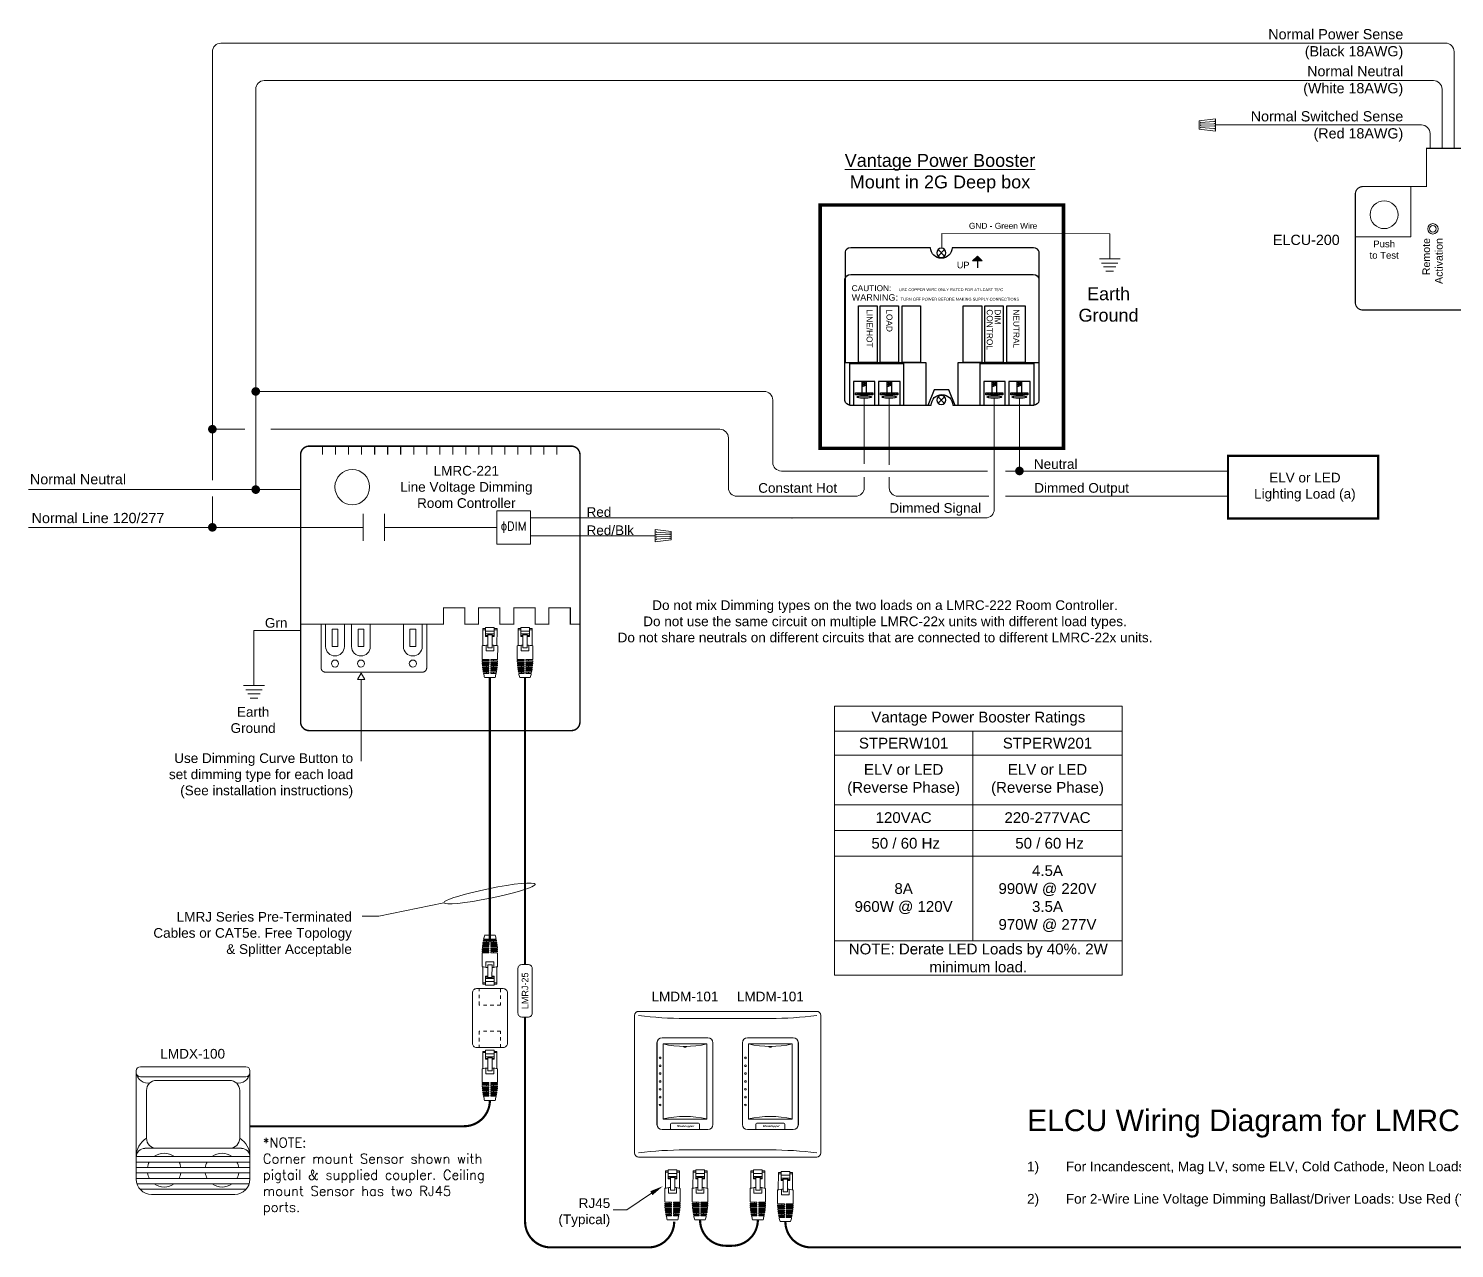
# Model space of a CAD drawing. Header units: inches. Extents: x -60 to 2005, y -577 to 104.
# Drawn here: x 1514.31 to 1555.71, y -72.62 to -37.2 of the extents above; entities that cross this region are included whole.
import ezdxf

# ---------------------------------------------------------------- set-up
doc = ezdxf.new("R2010")
doc.units = ezdxf.units.IN
doc.header["$MEASUREMENT"] = 0
doc.linetypes.add('HIDDEN', pattern=[0.375, 0.25, -0.125])
doc.layers.get('0').update_dxf_attribs({"lineweight": 5})
doc.layers.add('Power Station', color=7, linetype='Continuous')
for name, color, linetype, lineweight in [('WS', 3, 'Continuous', 5), ('WS_DETAIL', 7, 'Continuous', 5), ('WS_LineVoltage', 1, 'Continuous', 5), ('WS_Text', 7, 'Continuous', 5)]:
    doc.layers.add(name, color=color, linetype=linetype, lineweight=lineweight)
doc.styles.add('ARIAL', font='arial.ttf')
doc.styles.add('ROMANS', font='ROMANS.shx', dxfattribs={"height": 0.0625})

# ---------------------------------------------------------------- blocks, each defined once
blk = doc.blocks.new('A$C28216DC1')
at = {"layer": 'WS_DETAIL'}
blk.add_lwpolyline([(22.84, 8.11), (17.13, 4.27), (13.98, 4.27)], dxfattribs=at)
blk.add_solid([(23.11, 7.67), (22.56, 8.56), (25.52, 9.76)], dxfattribs=at)
at = {"layer": 'WS_DETAIL', "linetype": 'Continuous', "insert": (13.29, 3.59), "char_height": 2.25, "width": 37.309, "attachment_point": 6, "style": 'ARIAL'}
blk.add_mtext('\\pi29.81;RJ45\\P\\pi22.42;(Typical)', dxfattribs=at)
blk = doc.blocks.new('*U130')
for p, q in [((-1.64, 7.37), (-1.63, 11.37)), ((-1.63, 11.37), (-0.99, 11.37)), ((-1.63, 11.09), (-0.99, 11.09)), ((1, 11.65), (-0.99, 11.65)), ((-0.99, 11.65), (-0.99, 9.56)), ((-0.99, 10.79), (1, 10.79)), ((-0.99, 10.12), (1, 10.12)), ((-0.5, 6.9), (-0.49, 10.12)), ((0.5, 6.89), (0.51, 10.12)), ((1, 11.65), (1, 9.56)), ((1.65, 11.37), (1, 11.37)), ((1, 11.09), (1.65, 11.09)), ((1.64, 7.37), (1.65, 11.37)), ((-1.8, 7.34), (-1.81, 4.17)), ((-0.5, 9.76), (-0.99, 9.76)), ((-0.99, 9.56), (-0.5, 9.56)), ((-0.9, 7.49), (-0.9, 6.2)), ((0.5, 6.89), (-0.5, 6.9)), ((0.51, 9.89), (-0.49, 9.89)), ((1, 9.56), (0.5, 9.56)), ((1, 9.76), (0.51, 9.76)), ((0.9, 7.49), (0.9, 6.2)), ((1.81, 7.33), (1.8, 4.16)), ((-0.21, 4.16), (-1.81, 4.17)), ((-0.21, 3.92), (-1.81, 3.92)), ((-0.21, 3.67), (-1.8, 3.67)), ((-0.21, 3.42), (-1.79, 3.43)), ((0.9, 6.2), (-0.9, 6.2)), ((-0.81, 3.67), (-0.82, 3.43)), ((-0.81, 4.16), (-0.81, 3.92)), ((-0.21, 3.92), (-0.21, 4.16)), ((-0.21, 3.42), (-0.21, 3.67)), ((0.21, 3.92), (0.21, 4.16)), ((1.8, 4.16), (0.21, 4.16)), ((1.8, 3.91), (0.21, 3.92)), ((0.21, 3.42), (0.21, 3.67)), ((1.79, 3.67), (0.21, 3.67)), ((1.78, 3.42), (0.21, 3.42)), ((0.81, 4.16), (0.81, 3.92)), ((0.81, 3.67), (0.81, 3.42)), ((-0.21, 3.18), (-1.78, 3.18)), ((-0.22, 2.93), (-1.76, 2.93)), ((-0.22, 2.69), (-1.74, 2.69)), ((-0.22, 2.44), (-1.71, 2.44)), ((-0.22, 2.19), (-1.68, 2.19)), ((-0.22, 1.95), (-1.65, 1.95)), ((-0.22, 1.7), (-1.61, 1.7)), ((-0.22, 1.45), (-1.57, 1.45)), ((-0.22, 1.21), (-1.52, 1.21)), ((-0.22, 0.96), (-1.47, 0.96)), ((-1.21, 0), (1.21, 0)), ((-0.82, 3.18), (-0.82, 2.93)), ((-0.82, 2.69), (-0.82, 2.44)), ((-0.82, 2.19), (-0.82, 1.95)), ((-0.82, 1.7), (-0.82, 1.45)), ((-0.82, 1.21), (-0.82, 0.96)), ((-0.22, 2.93), (-0.21, 3.18)), ((-0.22, 2.44), (-0.22, 2.69)), ((-0.22, 1.95), (-0.22, 2.19)), ((-0.22, 1.45), (-0.22, 1.7)), ((-0.22, 0.96), (-0.22, 1.21)), ((0.2, 1.95), (0.2, 2.19)), ((1.67, 2.19), (0.2, 2.19)), ((1.64, 1.94), (0.2, 1.95)), ((0.2, 1.45), (0.2, 1.7)), ((1.6, 1.7), (0.2, 1.7)), ((1.55, 1.45), (0.2, 1.45)), ((0.2, 0.96), (0.2, 1.21)), ((1.51, 1.2), (0.2, 1.21)), ((1.45, 0.96), (0.2, 0.96)), ((0.21, 2.93), (0.21, 3.18)), ((1.77, 3.18), (0.21, 3.18)), ((1.75, 2.93), (0.21, 2.93)), ((0.21, 2.44), (0.21, 2.68)), ((1.73, 2.68), (0.21, 2.68)), ((1.7, 2.44), (0.21, 2.44)), ((0.8, 1.7), (0.8, 1.45)), ((0.8, 1.21), (0.8, 0.96)), ((0.81, 3.18), (0.81, 2.93)), ((0.81, 2.68), (0.81, 2.44)), ((0.81, 2.19), (0.81, 1.94))]:
    blk.add_line(p, q)
for centre, radius, start, end in [((-0.01, -0.65), 8.19, 93.4212, 102.6603), ((-0.01, -0.65), 8.19, 77.1781, 86.4172), ((13.26, 4.15), 15.07, 180.8562, 181.7934), ((13.26, 4.15), 15.07, 182.7312, 183.6696), ((-13.27, 4.18), 15.07, 356.1688, 357.1073), ((-13.27, 4.18), 15.07, 358.045, 358.9822), ((13.26, 4.15), 15.07, 184.6091, 185.5499), ((13.26, 4.15), 15.07, 186.4922, 187.4363), ((13.26, 4.15), 15.07, 188.3824, 189.3309), ((13.26, 4.15), 15.07, 190.282, 191.2359), ((13.26, 4.15), 15.07, 192.1931, 195.9571), ((-13.27, 4.18), 15.07, 343.8813, 347.6453), ((-13.27, 4.18), 15.07, 348.6025, 349.5565), ((-13.27, 4.18), 15.07, 350.5075, 351.456), ((-13.27, 4.18), 15.07, 352.4021, 353.3462), ((-13.27, 4.18), 15.07, 354.2885, 355.2293)]:
    blk.add_arc(centre, radius, start, end)
blk = doc.blocks.new('*U131')
for p, q in [((1.21, 0), (-1.21, 0)), ((-1.77, -3.18), (-0.21, -3.18)), ((-1.75, -2.93), (-0.21, -2.93)), ((-1.73, -2.68), (-0.21, -2.68)), ((-1.7, -2.44), (-0.21, -2.44)), ((-1.67, -2.19), (-0.2, -2.19)), ((-1.64, -1.94), (-0.2, -1.95)), ((-1.6, -1.7), (-0.2, -1.7)), ((-1.55, -1.45), (-0.2, -1.45)), ((-1.51, -1.2), (-0.2, -1.21)), ((-1.45, -0.96), (-0.2, -0.96)), ((-0.81, -2.19), (-0.81, -1.94)), ((-0.81, -2.68), (-0.81, -2.44)), ((-0.81, -3.18), (-0.81, -2.93)), ((-0.8, -1.21), (-0.8, -0.96)), ((-0.8, -1.7), (-0.8, -1.45)), ((-0.21, -2.44), (-0.21, -2.68)), ((-0.21, -2.93), (-0.21, -3.18)), ((-0.2, -0.96), (-0.2, -1.21)), ((-0.2, -1.45), (-0.2, -1.7)), ((-0.2, -1.95), (-0.2, -2.19)), ((0.22, -2.93), (0.21, -3.18)), ((0.21, -3.18), (1.78, -3.18)), ((0.22, -0.96), (1.47, -0.96)), ((0.22, -0.96), (0.22, -1.21)), ((0.22, -1.21), (1.52, -1.21)), ((0.22, -1.45), (1.57, -1.45)), ((0.22, -1.45), (0.22, -1.7)), ((0.22, -1.7), (1.61, -1.7)), ((0.22, -1.95), (1.65, -1.95)), ((0.22, -1.95), (0.22, -2.19)), ((0.22, -2.19), (1.68, -2.19)), ((0.22, -2.44), (1.71, -2.44)), ((0.22, -2.44), (0.22, -2.69)), ((0.22, -2.69), (1.74, -2.69)), ((0.22, -2.93), (1.76, -2.93)), ((0.82, -1.21), (0.82, -0.96)), ((0.82, -1.7), (0.82, -1.45)), ((0.82, -2.19), (0.82, -1.95)), ((0.82, -2.69), (0.82, -2.44)), ((0.82, -3.18), (0.82, -2.93)), ((-1.81, -7.33), (-1.8, -4.16)), ((-1.8, -3.91), (-0.21, -3.92)), ((-1.8, -4.16), (-0.21, -4.16)), ((-1.79, -3.67), (-0.21, -3.67)), ((-1.78, -3.42), (-0.21, -3.42)), ((-0.9, -7.49), (-0.9, -6.2)), ((-0.9, -6.2), (0.9, -6.2)), ((-0.81, -3.67), (-0.81, -3.42)), ((-0.81, -4.16), (-0.81, -3.92)), ((-0.21, -3.42), (-0.21, -3.67)), ((-0.21, -3.92), (-0.21, -4.16)), ((0.21, -3.42), (1.79, -3.43)), ((0.21, -3.42), (0.21, -3.67)), ((0.21, -3.67), (1.8, -3.67)), ((0.21, -3.92), (1.81, -3.92)), ((0.21, -3.92), (0.21, -4.16)), ((0.21, -4.16), (1.81, -4.17)), ((0.81, -3.67), (0.82, -3.43)), ((0.81, -4.16), (0.81, -3.92)), ((0.9, -7.49), (0.9, -6.2)), ((1.8, -7.34), (1.81, -4.17)), ((-1.64, -7.37), (-1.65, -11.37)), ((-1, -11.65), (-1, -9.56)), ((-1, -9.56), (-0.5, -9.56)), ((-1, -9.76), (-0.51, -9.76)), ((-0.5, -6.89), (-0.51, -10.12)), ((-0.51, -9.89), (0.49, -9.89)), ((-0.5, -6.89), (0.5, -6.9)), ((0.5, -6.9), (0.49, -10.12)), ((0.99, -9.56), (0.5, -9.56)), ((0.5, -9.76), (0.99, -9.76)), ((0.99, -11.65), (0.99, -9.56)), ((1.64, -7.37), (1.63, -11.37)), ((-1, -11.09), (-1.65, -11.09)), ((-1.65, -11.37), (-1, -11.37)), ((0.99, -10.12), (-1, -10.12)), ((0.99, -10.79), (-1, -10.79)), ((-1, -11.65), (0.99, -11.65)), ((1.63, -11.09), (0.99, -11.09)), ((1.63, -11.37), (0.99, -11.37))]:
    blk.add_line(p, q)
for centre, radius, start, end in [((13.27, -4.18), 15.07, 163.8813, 167.6453), ((13.27, -4.18), 15.07, 176.1688, 177.1073), ((13.27, -4.18), 15.07, 174.2885, 175.2293), ((13.27, -4.18), 15.07, 172.4021, 173.3462), ((13.27, -4.18), 15.07, 170.5075, 171.456), ((13.27, -4.18), 15.07, 168.6025, 169.5565), ((-13.26, -4.15), 15.07, 12.1931, 15.9571), ((-13.26, -4.15), 15.07, 10.282, 11.2359), ((-13.26, -4.15), 15.07, 8.3824, 9.3309), ((-13.26, -4.15), 15.07, 6.4922, 7.4363), ((-13.26, -4.15), 15.07, 4.6091, 5.5499), ((-13.26, -4.15), 15.07, 2.7312, 3.6696), ((13.27, -4.18), 15.07, 178.045, 178.9822), ((-13.26, -4.15), 15.07, 0.8562, 1.7934), ((0.01, 0.65), 8.19, 257.1781, 266.4172), ((0.01, 0.65), 8.19, 273.4212, 282.6603)]:
    blk.add_arc(centre, radius, start, end)
blk = doc.blocks.new('*U135')
at = {"linetype": 'HIDDEN'}
for p, q in [((-2.48, 3.03), (-2.48, 6.83)), ((2.48, 6.83), (2.48, 3.03)), ((2.48, 3.03), (-2.48, 3.03)), ((2.48, -3.03), (-2.48, -3.03)), ((-2.48, -3.03), (-2.48, -6.83)), ((2.48, -6.83), (2.48, -3.03))]:
    blk.add_line(p, q, dxfattribs=at)
for p, q in [((2.48, 6.83), (-2.48, 6.83)), ((2.48, -6.83), (-2.48, -6.83))]:
    blk.add_line(p, q)
for points in [[(-2.48, -6.83), (-3.08, -6.83, -0.414214), (-4.08, -5.83), (-4.08, 5.83, -0.414214), (-3.08, 6.83), (-2.48, 6.83)], [(2.48, 6.83), (3.08, 6.83, -0.414214), (4.08, 5.83), (4.08, -5.83, -0.414214), (3.08, -6.83), (2.48, -6.83)]]:
    blk.add_lwpolyline(points, format="xyb")
blk = doc.blocks.new('*U138')
at = {"const_width": 0.5}
for points in [[(0, 132.37), (0, 6)], [(34.64, 6), (34.64, 6)], [(6, 0), (28.64, 0)]]:
    blk.add_lwpolyline(points, dxfattribs=at)
for points in [[(0, 6, 0.414214), (6, 0)], [(28.64, 0, 0.414214), (34.64, 6)]]:
    blk.add_lwpolyline(points, format="xyb", dxfattribs=at)
blk = doc.blocks.new('*U134')
blk.add_lwpolyline([(-1.66, -5.21), (-1.66, 5.21, -0.414214), (-0.78, 6.09), (0.78, 6.09, -0.414214), (1.66, 5.21), (1.66, -5.21, -0.414214), (0.78, -6.09), (-0.78, -6.09, -0.414214)], format="xyb", close=True)
at = {"insert": (0, 0), "char_height": 1.5, "attachment_point": 5, "rotation": 90, "style": 'ARIAL', "bg_fill": 3, "box_fill_scale": 1, "bg_fill_color": 256, "bg_fill_transparency": 0}
blk.add_mtext_dynamic_manual_height_columns('LMRJ-25', width=12.0337, gutter_width=70, heights=[0], dxfattribs=at)
blk = doc.blocks.new('*U264')
for p, q in [((-17.89, 50.31), (-17.89, 44.1)), ((-17.89, 50.31), (-17.89, 44.1)), ((-12.94, 50.31), (-12.94, 44.1)), ((-12.94, 50.31), (-12.94, 44.1)), ((-26, 47.2), (-17.89, 47.2)), ((-12.94, 47.2), (13.17, 47.2)), ((-26.64, 24.72), (-26.64, 19.51)), ((-22.27, 19.51), (-22.27, 24.72)), ((-20.61, 24.72), (-20.61, 19.51)), ((-16.25, 19.51), (-16.25, 24.72)), ((-8.56, 24.72), (-8.56, 19.51)), ((-4.19, 19.51), (-4.19, 24.72))]:
    blk.add_line(p, q)
for points, const_width in [([(-0.09, 66.07), (30.45, 66.07, -0.414214), (32.44, 64.07), (32.44, 2, -0.414214), (30.45, 0), (-30.45, 0, -0.414214), (-32.44, 2), (-32.44, 64.07, -0.414214), (-30.45, 66.07), (-0.09, 66.07)], 0.343), ([(-27.68, 24.72), (-27.68, 14.58, 0.414214), (-26.68, 13.58), (-4.15, 13.58, 0.414214), (-3.15, 14.58), (-3.15, 24.72)], 0.25)]:
    blk.add_lwpolyline(points, format="xyb", dxfattribs=dict(const_width=const_width))
at = {"const_width": 0.25}
for points in [[(-27.34, 64.06), (-27.34, 66.07)], [(-24.32, 64.06), (-24.32, 66.07)], [(-21.29, 64.06), (-21.29, 66.07)], [(-18.27, 64.06), (-18.27, 66.07)], [(-15.24, 64.06), (-15.24, 66.07)], [(-12.22, 64.06), (-12.22, 66.07)], [(-9.19, 64.06), (-9.19, 66.07)], [(-6.17, 64.06), (-6.17, 66.07)], [(-3.15, 64.06), (-3.15, 66.07)], [(-0.12, 64.06), (-0.12, 66.07)], [(2.9, 64.06), (2.9, 66.07)], [(5.93, 64.06), (5.93, 66.07)], [(8.95, 64.06), (8.95, 66.07)], [(11.98, 64.06), (11.98, 66.07)], [(15, 64.06), (15, 66.07)], [(18.03, 64.06), (18.03, 66.07)], [(21.05, 64.06), (21.05, 66.07)], [(24.07, 64.06), (24.07, 66.07)], [(27.1, 64.06), (27.1, 66.07)], [(32.44, 24.72), (30.2, 24.72), (30.2, 28.51), (25.24, 28.51), (25.24, 24.72), (22.03, 24.72), (22.03, 28.51), (17.07, 28.51), (17.07, 24.72), (13.86, 24.72), (13.86, 28.51), (8.9, 28.51), (8.9, 24.72), (5.69, 24.72), (5.69, 28.51), (0.73, 28.51), (0.73, 24.72), (-32.44, 24.72)]]:
    blk.add_lwpolyline(points, dxfattribs=at)
blk.add_lwpolyline([(-20.43, 52.43), (-21.24, 52.51), (-21.99, 52.75), (-22.67, 53.13), (-23.27, 53.64), (-23.77, 54.26), (-24.14, 54.98), (-24.38, 55.78), (-24.46, 56.64), (-24.46, 56.64), (-24.38, 57.45), (-24.14, 58.2), (-23.77, 58.89), (-23.27, 59.49), (-22.67, 59.98), (-21.99, 60.36), (-21.24, 60.59), (-20.43, 60.68), (-20.43, 60.68), (-19.63, 60.59), (-18.87, 60.36), (-18.19, 59.98), (-17.59, 59.49), (-17.09, 58.89), (-16.72, 58.2), (-16.48, 57.45), (-16.4, 56.64), (-16.4, 56.64), (-16.48, 55.78), (-16.72, 54.98), (-17.09, 54.26), (-17.59, 53.64), (-18.19, 53.13), (-18.87, 52.75), (-19.63, 52.51), (-20.43, 52.43), (-20.43, 52.43), (-20.43, 52.43)])
for points in [[(13.17, 51.08), (20.92, 51.08), (20.92, 43.33), (13.17, 43.33)], [(-25.12, 19.51), (-23.79, 19.51), (-23.79, 23.54), (-25.12, 23.54)], [(-19.09, 19.51), (-17.77, 19.51), (-17.77, 23.54), (-19.09, 23.54)], [(-7.04, 19.51), (-5.71, 19.51), (-5.71, 23.54), (-7.04, 23.54)]]:
    blk.add_lwpolyline(points, close=True)
for centre in [(-24.45, 15.57), (-18.43, 15.57), (-6.37, 15.57)]:
    blk.add_circle(centre, 0.819)
for centre in [(-24.45, 19.51), (-18.43, 19.51), (-6.37, 19.51)]:
    blk.add_arc(centre, 2.18, 180, 0)
at = {"insert": (6.05, 61.48), "char_height": 2.25, "width": 40.9705, "attachment_point": 2, "style": 'ROMANS'}
blk.add_mtext('{\\fArial|b0|i0|c0|p34;LMRC-221\\PLine Voltage Dimming\\PRoom Controller}', dxfattribs=at)
at = {"linetype": 'Continuous', "insert": (17.05, 47.2), "char_height": 2, "width": 5.8059, "attachment_point": 5, "style": 'ROMANS'}
blk.add_mtext('ɸDIM', dxfattribs=at)
blk = doc.blocks.new('WallPlate2Gang')
for p, q in [((-19.83, 33.84), (19.83, 33.84)), ((0, 33.84), (1.69, 33.84)), ((19.83, 33.84), (21.52, 33.84)), ((-20.79, 0.96), (-20.79, 32.88)), ((10.76, 32.2), (-9.07, 32.2)), ((22.48, 32.88), (22.48, 0.96)), ((-15.56, 26.52), (-15.56, 7.57)), ((-14.38, 27.7), (-3.75, 27.7)), ((-2.57, 26.52), (-2.57, 7.57)), ((4.26, 26.52), (4.26, 7.57)), ((5.44, 27.7), (16.08, 27.7)), ((17.26, 26.52), (17.26, 7.57)), ((-3.75, 6.39), (-14.38, 6.39)), ((16.08, 6.39), (5.44, 6.39)), ((-19.83, 0), (19.83, 0)), ((10.76, 1.64), (-9.07, 1.64)), ((0, 0), (1.69, 0)), ((19.83, 0), (21.52, 0))]:
    blk.add_line(p, q)
for centre, radius, start, end in [((-19.83, 32.88), 0.96, 90, 180), ((21.52, 32.88), 0.96, 0, 90), ((-9.07, 117.54), 85.35, 262.7571, 270), ((10.76, 117.54), 85.35, 270, 277.2429), ((-14.38, 26.52), 1.18, 90, 180), ((-3.75, 26.52), 1.18, 0, 90), ((5.44, 26.52), 1.18, 90, 180), ((16.08, 26.52), 1.18, 0, 90), ((-14.38, 7.57), 1.18, 180, 270), ((-3.75, 7.57), 1.18, 270, 0), ((5.44, 7.57), 1.18, 180, 270), ((16.08, 7.57), 1.18, 270, 0), ((-19.83, 0.96), 0.96, 180, 270), ((-9.07, -83.7), 85.35, 90, 97.2429), ((10.76, -83.7), 85.35, 82.7571, 90), ((21.52, 0.96), 0.96, 270, 0)]:
    blk.add_arc(centre, radius, start, end)
blk = doc.blocks.new('*U189')
blk.add_blockref('WallPlate2Gang', (9.07, 0))
blk = doc.blocks.new('*T195')
at = {"layer": 'WS_Text', "color": 0, "linetype": 'ByBlock', "lineweight": -2, "transparency": 16777216}
for p, q in [((0, 0), (8.353, 0)), ((0, 0), (0, -7.812)), ((8.353, 0), (8.353, -7.812)), ((0, -0.729), (8.353, -0.729)), ((4.016, -0.729), (4.016, -6.818)), ((0, -1.424), (8.353, -1.424)), ((0, -2.869), (8.353, -2.869)), ((0, -3.609), (8.353, -3.609)), ((0, -4.36), (8.353, -4.36)), ((0, -6.818), (8.353, -6.818)), ((0, -7.812), (8.353, -7.812))]:
    blk.add_line(p, q, dxfattribs=at)
at = {"layer": 'WS_Text', "color": 0, "transparency": 16777216, "char_height": 0.3125, "attachment_point": 5, "style": 'ARIAL'}
for s, insert, width in [('Vantage Power Booster Ratings', (4.176, -0.365), 8.20289), ('STPERW101', (2.008, -1.077), 3.86617), ('STPERW201', (6.185, -1.077), 4.18672), ('ELV or LED\\P(Reverse Phase)', (2.008, -2.146), 3.86617), ('ELV or LED\\P(Reverse Phase)', (6.185, -2.146), 4.18672), ('120VAC', (2.008, -3.239), 3.86617), ('220-277VAC', (6.185, -3.239), 4.18672), ('\\A1; 50 / 60 Hz', (2.008, -3.984), 3.86617), ('\\A1; 50 / 60 Hz', (6.185, -3.984), 4.18672), ('4.5A\\P990W @ 220V\\P3.5A\\P970W @ 277V', (6.185, -5.589), 4.18672), ('8A\\P960W @ 120V', (2.008, -5.589), 3.86617), ('NOTE: Derate LED Loads by 40%. 2W minimum load.', (4.176, -7.315), 8.20289)]:
    blk.add_mtext(s, dxfattribs=dict(at, insert=insert, width=width))
blk = doc.blocks.new('*U207')
for p, q in [((-6.5, 20.13), (-6.5, 1.18)), ((-5.32, 21.31), (5.32, 21.31)), ((-5.07, 2.44), (-5.07, 19.89)), ((-5.07, 19.89), (5.07, 19.89)), ((-5.07, 19.89), (5.07, 19.89)), ((5.07, 19.89), (5.07, 2.44)), ((6.5, 20.13), (6.5, 1.18)), ((-0.33, 19.29), (-0.33, 19.19)), ((0.33, 19.29), (0.33, 19.19)), ((5.32, 0), (-5.32, 0)), ((5.07, 2.44), (-5.07, 2.44)), ((5.07, 2.44), (-5.07, 2.44)), ((-3.38, 1.24), (-3.38, 0)), ((3.14, 1.48), (-3.14, 1.48)), ((3.38, 1.24), (3.38, 0))]:
    blk.add_line(p, q)
for centre in [(-5.78, 16.63), (-5.78, 14.81), (-5.78, 12.99), (-5.78, 11.16), (-5.78, 9.34), (-5.78, 7.52), (-5.78, 5.7)]:
    blk.add_circle(centre, 0.199)
for centre, radius, start, end in [((-5.32, 20.13), 1.18, 90, 180), ((0, 41.25), 21.96, 256.6482, 283.3518), ((5.32, 20.13), 1.18, 0, 90), ((0, 19.73), 0.639, 238.6629, 301.3371), ((-5.32, 1.18), 1.18, 180, 270), ((0, -18.92), 21.96, 76.6482, 103.3518), ((-3.14, 1.24), 0.239, 90, 180), ((3.14, 1.24), 0.239, 0, 90), ((5.32, 1.18), 1.18, 270, 0)]:
    blk.add_arc(centre, radius, start, end)
at = {"style": 'ARIAL'}
for s, insert, char_height, width, attachment_point in [('LMDM-101', (0, 32.02), 2.25, 40.9705, 2), ('{\\fArial|b1|i1|c0|p34;Wattstopper}', (-1.79, 1.04), 0.4798, 3.7953, 1)]:
    blk.add_mtext(s, dxfattribs=dict(at, insert=insert, char_height=char_height, width=width, attachment_point=attachment_point))

msp = doc.modelspace()

# ---------------------------------------------------------------- hatches: boundary and pattern name
at = {"layer": 'Power Station'}
h = msp.add_hatch(color=256, dxfattribs=at)
h.dxf.hatch_style = 2
h.paths.add_polyline_path([(1541.999, -43.946), (1541.721, -43.946), (1541.86, -43.807)])

# ---------------------------------------------------------------- linework, layer by layer
for p, q in [((1548.772, -39.817), (1548.301, -39.878)), ((1548.301, -40.115), (1548.301, -39.878)), ((1548.772, -40.176), (1548.301, -40.115)), ((1548.734, -39.893), (1548.339, -39.922)), ((1548.734, -39.962), (1548.339, -39.972)), ((1548.734, -40.031), (1548.339, -40.022)), ((1548.734, -40.101), (1548.339, -40.072)), ((1548.772, -40.176), (1548.772, -39.817)), ((1540.826, -43.15), (1545.703, -43.155)), ((1540.826, -43.579), (1540.826, -43.15)), ((1545.703, -43.883), (1545.703, -43.155)), ((1545.401, -43.883), (1546.004, -43.883)), ((1545.466, -44.009), (1545.939, -44.009)), ((1545.523, -44.119), (1545.883, -44.119)), ((1545.591, -44.245), (1545.815, -44.245)), ((1532.502, -52.102), (1532.502, -51.743)), ((1532.502, -51.743), (1532.972, -51.804)), ((1532.502, -52.102), (1532.972, -52.041)), ((1532.539, -51.818), (1532.935, -51.847)), ((1532.539, -51.888), (1532.935, -51.897)), ((1532.539, -51.957), (1532.935, -51.947)), ((1532.539, -52.026), (1532.935, -51.997)), ((1532.972, -52.041), (1532.972, -51.804)), ((1520.557, -56.275), (1521.16, -56.275)), ((1523.968, -55.914), (1523.861, -56.099)), ((1523.861, -56.099), (1524.075, -56.099)), ((1524.075, -56.099), (1523.861, -56.099)), ((1523.968, -55.914), (1524.075, -56.099)), ((1523.968, -56.099), (1523.968, -58.472)), ((1520.622, -56.402), (1521.095, -56.402)), ((1520.678, -56.511), (1521.038, -56.511)), ((1520.746, -56.637), (1520.97, -56.637)), ((1524.485, -62.964), (1523.999, -62.964)), ((1517.441, -67.462), (1517.441, -67.514)), ((1517.561, -67.342), (1520.619, -67.342)), ((1520.739, -67.462), (1520.739, -67.514)), ((1517.441, -67.528), (1517.441, -70.607)), ((1520.619, -67.635), (1517.561, -67.635)), ((1520.15, -67.736), (1518.03, -67.736)), ((1520.739, -67.528), (1520.739, -70.607)), ((1517.737, -68.029), (1517.737, -69.416)), ((1520.443, -68.029), (1520.443, -69.416)), ((1520.739, -69.948), (1517.441, -69.948)), ((1520.494, -69.709), (1517.686, -69.709)), ((1520.739, -70.107), (1517.441, -70.107)), ((1520.739, -70.265), (1517.441, -70.265)), ((1520.739, -70.424), (1517.441, -70.424)), ((1520.739, -70.582), (1517.441, -70.582)), ((1520.718, -70.74), (1517.462, -70.74)), ((1520.627, -70.899), (1517.553, -70.899)), ((1520.3, -71.046), (1517.88, -71.046))]:
    msp.add_line(p, q)
at = {"color": 7}
for p, q in [((1554.44, -43.247), (1554.44, -41.786)), ((1552.832, -43.247), (1554.44, -43.247))]:
    msp.add_line(p, q, dxfattribs=at)
at = {"linetype": 'Continuous'}
msp.add_line((1524.485, -62.964), (1526.372, -62.579), dxfattribs=at)
at = {"const_width": 0.033}
for points in [[(1557.041, -40.676), (1557.041, -41.786), (1557.938, -41.786, -0.199289), (1558.094, -41.851), (1559.014, -42.773, -0.198535), (1559.078, -42.929), (1559.078, -45.151, -0.414214), (1558.858, -45.371), (1553.052, -45.371, -0.414214), (1552.832, -45.151), (1552.832, -44.979)], [(1552.832, -44.979), (1552.832, -42.006, -0.414214), (1553.052, -41.786), (1554.896, -41.786), (1554.896, -40.676), (1555.867, -40.676), (1557.041, -40.676)]]:
    msp.add_lwpolyline(points, format="xyb", dxfattribs=at)
at = {"linetype": 'Continuous'}
for points, const_width in [([(1537.297, -49.386), (1537.297, -42.32), (1544.362, -42.32), (1544.362, -49.386)], 0.104), ([(1549.134, -51.422), (1553.495, -51.422), (1553.495, -49.605), (1549.134, -49.605)], 0.0625)]:
    msp.add_lwpolyline(points, close=True, dxfattribs=dict(at, const_width=const_width))
msp.add_lwpolyline([(1522.21, -54.671), (1520.858, -54.671), (1520.858, -56.275)])
at = {"color": 7}
msp.add_circle((1553.669, -42.603), 0.404, dxfattribs=at)
for radius in [0.151, 0.0952]:
    msp.add_circle((1555.085, -43.014), radius)
for centre, radius, start, end in [((1517.561, -67.462), 0.121, 90, 180), ((1520.619, -67.462), 0.121, 0, 90), ((1517.561, -67.514), 0.121, 180, 270), ((1517.777, -67.473), 0.34, 189.3383, 280.3118), ((1518.03, -68.029), 0.293, 90, 180), ((1520.15, -68.029), 0.293, 0, 90), ((1520.403, -67.473), 0.34, 259.6882, 350.6617), ((1520.619, -67.514), 0.121, 270, 0), ((1518.073, -69.951), 0.632, 122.1791, 180.2423), ((1518.03, -69.416), 0.293, 180, 270), ((1520.15, -69.416), 0.293, 270, 0), ((1520.107, -69.951), 0.632, 359.7577, 57.8209), ((1517.686, -69.954), 0.244, 90, 180), ((1518.25, -70.343), 0.493, 53.1936, 126.8064), ((1519.93, -70.343), 0.493, 53.1936, 126.8064), ((1520.494, -69.954), 0.244, 0, 90), ((1518.25, -70.343), 0.493, 151.3746, 170.9384), ((1518.25, -70.343), 0.493, 9.0616, 28.6254), ((1519.93, -70.343), 0.493, 151.3746, 170.9384), ((1519.93, -70.343), 0.493, 9.0616, 28.6254), ((1517.88, -70.607), 0.439, 180, 270), ((1518.25, -70.343), 0.493, 189.4443, 209.0566), ((1518.25, -70.343), 0.493, 233.8289, 306.1711), ((1518.25, -70.343), 0.493, 330.9434, 350.5557), ((1519.93, -70.343), 0.493, 189.4443, 209.0566), ((1519.93, -70.343), 0.493, 233.8289, 306.1711), ((1520.3, -70.607), 0.439, 270, 0), ((1519.93, -70.343), 0.493, 330.9434, 350.5557)]:
    msp.add_arc(centre, radius, start, end)
at = {"extrusion": (0, 0, -1)}
msp.add_ellipse((1527.697, -62.309), major_axis=(1.325, 0.27), ratio=0.103781, dxfattribs=at)
for p in [(1548.339, -39.922), (1548.339, -39.972), (1548.339, -40.022), (1548.339, -40.072), (1548.734, -39.893), (1548.734, -39.962), (1548.734, -40.031), (1548.734, -40.101), (1549.134, -49.602), (1549.134, -50.207), (1536.48, -51.405), (1532.539, -51.818), (1532.539, -51.888), (1532.539, -51.957), (1532.539, -52.026), (1532.935, -51.847), (1532.935, -51.897), (1532.935, -51.947), (1532.935, -51.997)]:
    msp.add_point(p)
at = {"layer": 'Power Station'}
for p, q in [((1540.89, -43.637), (1540.736, -43.786)), ((1540.738, -43.634), (1540.887, -43.789)), ((1541.721, -43.946), (1541.86, -43.807)), ((1541.86, -43.807), (1541.999, -43.946)), ((1541.999, -43.946), (1541.721, -43.946)), ((1541.86, -43.925), (1541.86, -44.15)), ((1538.412, -46.891), (1538.412, -45.246)), ((1538.412, -45.246), (1538.948, -45.246)), ((1538.948, -45.246), (1538.948, -46.891)), ((1541.449, -46.891), (1541.449, -45.246)), ((1541.449, -45.246), (1541.985, -45.246)), ((1541.985, -45.246), (1541.985, -46.891)), ((1538.159, -48.139), (1538.159, -46.923)), ((1538.159, -46.923), (1539.717, -46.923)), ((1538.948, -46.891), (1538.412, -46.891)), ((1539.717, -46.923), (1539.717, -48.139)), ((1541.985, -46.891), (1541.449, -46.891)), ((1541.939, -48.139), (1541.939, -46.923)), ((1541.939, -46.923), (1543.497, -46.923)), ((1543.497, -46.923), (1543.497, -48.139)), ((1538.886, -47.442), (1538.262, -47.442)), ((1538.262, -47.442), (1538.262, -48.138)), ((1538.511, -47.862), (1538.511, -47.442)), ((1538.511, -47.442), (1538.635, -47.442)), ((1538.635, -47.442), (1538.635, -47.862)), ((1538.887, -48.138), (1538.886, -47.442)), ((1539.614, -47.441), (1538.99, -47.442)), ((1538.99, -47.442), (1538.99, -48.139)), ((1539.238, -47.862), (1539.238, -47.442)), ((1539.238, -47.442), (1539.363, -47.442)), ((1539.363, -47.442), (1539.363, -47.862)), ((1539.613, -48.139), (1539.614, -47.441)), ((1542.666, -47.442), (1542.042, -47.442)), ((1542.042, -47.442), (1542.042, -48.138)), ((1542.291, -47.862), (1542.291, -47.442)), ((1542.291, -47.442), (1542.415, -47.442)), ((1542.415, -47.442), (1542.415, -47.862)), ((1542.667, -48.138), (1542.666, -47.442)), ((1543.393, -47.441), (1542.77, -47.442)), ((1542.77, -47.442), (1542.77, -48.139)), ((1543.018, -47.862), (1543.018, -47.442)), ((1543.018, -47.442), (1543.142, -47.442)), ((1543.142, -47.442), (1543.142, -47.862)), ((1543.393, -48.139), (1543.393, -47.441)), ((1538.324, -47.833), (1538.324, -47.77)), ((1538.324, -47.77), (1538.822, -47.77)), ((1538.822, -47.833), (1538.324, -47.833)), ((1538.635, -47.862), (1538.511, -47.862)), ((1538.822, -47.77), (1538.822, -47.833)), ((1539.051, -47.833), (1539.051, -47.77)), ((1539.051, -47.77), (1539.55, -47.77)), ((1539.55, -47.833), (1539.051, -47.833)), ((1539.363, -47.862), (1539.238, -47.862)), ((1539.55, -47.77), (1539.55, -47.833)), ((1540.89, -47.909), (1540.736, -48.058)), ((1540.738, -47.907), (1540.887, -48.061)), ((1542.104, -47.833), (1542.104, -47.77)), ((1542.104, -47.77), (1542.602, -47.77)), ((1542.602, -47.833), (1542.104, -47.833)), ((1542.415, -47.862), (1542.291, -47.862)), ((1542.602, -47.77), (1542.602, -47.833)), ((1542.831, -47.833), (1542.831, -47.77)), ((1542.831, -47.77), (1543.329, -47.77)), ((1543.329, -47.833), (1542.831, -47.833)), ((1543.142, -47.862), (1543.018, -47.862)), ((1543.329, -47.77), (1543.329, -47.833)), ((1538.262, -48.138), (1538.159, -48.139)), ((1538.99, -48.139), (1538.887, -48.138)), ((1539.717, -48.139), (1539.613, -48.139)), ((1542.042, -48.138), (1541.939, -48.139)), ((1542.77, -48.139), (1542.667, -48.138)), ((1543.497, -48.139), (1543.393, -48.139))]:
    msp.add_line(p, q, dxfattribs=at)
for points in [[(1539.573, -46.891), (1539.037, -46.891), (1539.037, -45.246), (1539.573, -45.246), (1539.573, -46.891)], [(1540.209, -46.891), (1539.673, -46.891), (1539.673, -45.246), (1540.209, -45.246), (1540.209, -46.891)], [(1542.61, -46.891), (1542.074, -46.891), (1542.074, -45.246), (1542.61, -45.246), (1542.61, -46.891)], [(1543.246, -46.891), (1542.711, -46.891), (1542.711, -45.246), (1543.246, -45.246), (1543.246, -46.891)], [(1538.635, -47.445), (1538.51, -47.496)], [(1538.635, -47.481), (1538.51, -47.531)], [(1538.635, -47.514), (1538.51, -47.564)], [(1538.635, -47.549), (1538.51, -47.6)], [(1539.363, -47.445), (1539.237, -47.496)], [(1539.363, -47.481), (1539.237, -47.531)], [(1539.363, -47.514), (1539.237, -47.564)], [(1539.363, -47.549), (1539.237, -47.6)], [(1542.415, -47.445), (1542.29, -47.496)], [(1542.415, -47.481), (1542.29, -47.531)], [(1542.415, -47.514), (1542.29, -47.564)], [(1542.415, -47.549), (1542.29, -47.6)], [(1543.142, -47.445), (1543.017, -47.496)], [(1543.142, -47.481), (1543.017, -47.531)], [(1543.142, -47.514), (1543.017, -47.564)], [(1543.142, -47.549), (1543.017, -47.6)], [(1538.365, -47.77), (1538.365, -47.833)], [(1538.407, -47.77), (1538.407, -47.833)], [(1538.448, -47.77), (1538.448, -47.833)], [(1538.49, -47.77), (1538.49, -47.833)], [(1538.531, -47.77), (1538.531, -47.833)], [(1538.573, -47.77), (1538.573, -47.833)], [(1538.615, -47.77), (1538.615, -47.833)], [(1538.656, -47.77), (1538.656, -47.833)], [(1538.698, -47.77), (1538.698, -47.833)], [(1538.739, -47.77), (1538.739, -47.833)], [(1538.781, -47.77), (1538.781, -47.833)], [(1539.093, -47.77), (1539.093, -47.833)], [(1539.134, -47.77), (1539.134, -47.833)], [(1539.176, -47.77), (1539.176, -47.833)], [(1539.217, -47.77), (1539.217, -47.833)], [(1539.259, -47.77), (1539.259, -47.833)], [(1539.3, -47.77), (1539.3, -47.833)], [(1539.342, -47.77), (1539.342, -47.833)], [(1539.384, -47.77), (1539.384, -47.833)], [(1539.425, -47.77), (1539.425, -47.833)], [(1539.467, -47.77), (1539.467, -47.833)], [(1539.508, -47.77), (1539.508, -47.833)], [(1542.145, -47.77), (1542.145, -47.833)], [(1542.187, -47.77), (1542.187, -47.833)], [(1542.228, -47.77), (1542.228, -47.833)], [(1542.27, -47.77), (1542.27, -47.833)], [(1542.311, -47.77), (1542.311, -47.833)], [(1542.353, -47.77), (1542.353, -47.833)], [(1542.395, -47.77), (1542.395, -47.833)], [(1542.436, -47.77), (1542.436, -47.833)], [(1542.478, -47.77), (1542.478, -47.833)], [(1542.519, -47.77), (1542.519, -47.833)], [(1542.561, -47.77), (1542.561, -47.833)], [(1542.872, -47.77), (1542.872, -47.833)], [(1542.914, -47.77), (1542.914, -47.833)], [(1542.955, -47.77), (1542.955, -47.833)], [(1542.997, -47.77), (1542.997, -47.833)], [(1543.039, -47.77), (1543.039, -47.833)], [(1543.08, -47.77), (1543.08, -47.833)], [(1543.122, -47.77), (1543.122, -47.833)], [(1543.163, -47.77), (1543.163, -47.833)], [(1543.205, -47.77), (1543.205, -47.833)], [(1543.246, -47.77), (1543.246, -47.833)], [(1543.288, -47.77), (1543.288, -47.833)]]:
    msp.add_lwpolyline(points, dxfattribs=at)
for points in [[(1538.184, -43.563), (1538.092, -43.563), (1538.018, -43.618), (1538.018, -43.685)], [(1538.184, -43.563), (1538.092, -43.563), (1538.018, -43.618), (1538.018, -43.685)], [(1538.018, -43.685), (1538.018, -43.685), (1538.018, -46.77), (1538.018, -46.77)], [(1538.018, -43.685), (1538.018, -43.685), (1538.018, -46.77), (1538.018, -46.77)], [(1540.503, -43.563), (1540.503, -43.563), (1538.184, -43.563), (1538.184, -43.563)], [(1540.503, -43.563), (1540.503, -43.563), (1538.184, -43.563), (1538.184, -43.563)], [(1543.484, -43.563), (1543.484, -43.563), (1541.126, -43.563), (1541.126, -43.563)], [(1543.484, -43.563), (1543.484, -43.563), (1541.126, -43.563), (1541.126, -43.563)], [(1543.65, -43.685), (1543.65, -43.618), (1543.575, -43.563), (1543.484, -43.563)], [(1543.65, -43.685), (1543.65, -43.618), (1543.575, -43.563), (1543.484, -43.563)], [(1543.65, -46.77), (1543.65, -46.77), (1543.65, -43.685), (1543.65, -43.685)], [(1543.65, -46.77), (1543.65, -46.77), (1543.65, -43.685), (1543.65, -43.685)], [(1538.015, -44.478), (1538.017, -44.402), (1538.092, -44.34), (1538.184, -44.34)], [(1538.015, -47.999), (1538.015, -47.999), (1538.015, -44.478), (1538.015, -44.478)], [(1538.184, -44.34), (1538.184, -44.34), (1543.478, -44.34), (1543.478, -44.34)], [(1543.478, -44.34), (1543.57, -44.34), (1543.645, -44.402), (1543.646, -44.478)], [(1543.646, -44.478), (1543.646, -44.478), (1543.646, -47.999), (1543.646, -47.999)], [(1538.018, -46.77), (1538.018, -46.837), (1538.018, -46.764), (1538.018, -46.892)], [(1538.018, -46.77), (1538.018, -46.837), (1538.018, -46.764), (1538.018, -46.892)], [(1543.649, -46.892), (1543.649, -46.817), (1543.65, -46.837), (1543.65, -46.77)], [(1543.649, -46.892), (1543.649, -46.817), (1543.65, -46.837), (1543.65, -46.77)], [(1538.018, -46.892), (1538.018, -46.892), (1540.361, -46.892), (1540.361, -46.892)], [(1538.018, -46.892), (1538.018, -46.892), (1540.361, -46.892), (1540.361, -46.892)], [(1540.361, -46.892), (1540.361, -46.892), (1540.363, -48.136), (1540.363, -48.136)], [(1540.361, -46.892), (1540.361, -46.892), (1540.363, -48.136), (1540.363, -48.136)], [(1541.298, -48.136), (1541.298, -48.136), (1541.298, -46.892), (1541.298, -46.892)], [(1541.298, -46.892), (1541.298, -46.892), (1543.649, -46.892), (1543.649, -46.892)], [(1541.298, -48.136), (1541.298, -48.136), (1541.298, -46.892), (1541.298, -46.892)], [(1541.298, -46.892), (1541.298, -46.892), (1543.649, -46.892), (1543.649, -46.892)], [(1538.184, -48.138), (1538.092, -48.138), (1538.017, -48.076), (1538.015, -47.999)], [(1538.365, -47.888), (1538.365, -47.874), (1538.44, -47.862), (1538.531, -47.862)], [(1538.365, -47.901), (1538.365, -47.901), (1538.365, -47.888), (1538.365, -47.888)], [(1538.531, -47.927), (1538.44, -47.927), (1538.365, -47.916), (1538.365, -47.901)], [(1538.531, -47.862), (1538.531, -47.862), (1538.615, -47.862), (1538.615, -47.862)], [(1538.615, -47.927), (1538.615, -47.927), (1538.531, -47.927), (1538.531, -47.927)], [(1538.615, -47.862), (1538.706, -47.862), (1538.781, -47.874), (1538.781, -47.888)], [(1538.781, -47.901), (1538.781, -47.916), (1538.706, -47.927), (1538.615, -47.927)], [(1538.781, -47.888), (1538.781, -47.888), (1538.781, -47.901), (1538.781, -47.901)], [(1539.093, -47.888), (1539.093, -47.874), (1539.167, -47.862), (1539.259, -47.862)], [(1539.093, -47.901), (1539.093, -47.901), (1539.093, -47.888), (1539.093, -47.888)], [(1539.259, -47.927), (1539.167, -47.927), (1539.093, -47.916), (1539.093, -47.901)], [(1539.259, -47.862), (1539.259, -47.862), (1539.342, -47.862), (1539.342, -47.862)], [(1539.342, -47.927), (1539.342, -47.927), (1539.259, -47.927), (1539.259, -47.927)], [(1539.342, -47.862), (1539.434, -47.862), (1539.508, -47.874), (1539.508, -47.888)], [(1539.508, -47.901), (1539.508, -47.916), (1539.434, -47.927), (1539.342, -47.927)], [(1539.508, -47.888), (1539.508, -47.888), (1539.508, -47.901), (1539.508, -47.901)], [(1540.603, -47.688), (1540.603, -47.688), (1540.42, -48.138), (1540.42, -48.138)], [(1541.035, -47.688), (1541.035, -47.688), (1540.603, -47.688), (1540.603, -47.688)], [(1541.219, -48.138), (1541.219, -48.138), (1541.035, -47.688), (1541.035, -47.688)], [(1542.145, -47.888), (1542.145, -47.874), (1542.22, -47.862), (1542.311, -47.862)], [(1542.145, -47.901), (1542.145, -47.901), (1542.145, -47.888), (1542.145, -47.888)], [(1542.311, -47.927), (1542.22, -47.927), (1542.145, -47.916), (1542.145, -47.901)], [(1542.311, -47.862), (1542.311, -47.862), (1542.395, -47.862), (1542.395, -47.862)], [(1542.395, -47.927), (1542.395, -47.927), (1542.311, -47.927), (1542.311, -47.927)], [(1542.395, -47.862), (1542.486, -47.862), (1542.561, -47.874), (1542.561, -47.888)], [(1542.561, -47.901), (1542.561, -47.916), (1542.486, -47.927), (1542.395, -47.927)], [(1542.561, -47.888), (1542.561, -47.888), (1542.561, -47.901), (1542.561, -47.901)], [(1542.872, -47.888), (1542.872, -47.874), (1542.947, -47.862), (1543.039, -47.862)], [(1542.872, -47.901), (1542.872, -47.901), (1542.872, -47.888), (1542.872, -47.888)], [(1543.039, -47.927), (1542.947, -47.927), (1542.872, -47.916), (1542.872, -47.901)], [(1543.039, -47.862), (1543.039, -47.862), (1543.122, -47.862), (1543.122, -47.862)], [(1543.122, -47.927), (1543.122, -47.927), (1543.039, -47.927), (1543.039, -47.927)], [(1543.122, -47.862), (1543.214, -47.862), (1543.288, -47.874), (1543.288, -47.888)], [(1543.288, -47.901), (1543.288, -47.916), (1543.214, -47.927), (1543.122, -47.927)], [(1543.288, -47.888), (1543.288, -47.888), (1543.288, -47.901), (1543.288, -47.901)], [(1543.646, -47.999), (1543.645, -48.076), (1543.57, -48.138), (1543.478, -48.138)], [(1540.42, -48.138), (1540.42, -48.138), (1538.184, -48.138), (1538.184, -48.138)], [(1540.363, -48.136), (1540.363, -48.136), (1540.518, -48.136), (1540.518, -48.136)], [(1540.363, -48.136), (1540.363, -48.136), (1540.518, -48.136), (1540.518, -48.136)], [(1541.142, -48.136), (1541.142, -48.136), (1541.298, -48.136), (1541.298, -48.136)], [(1541.142, -48.136), (1541.142, -48.136), (1541.298, -48.136), (1541.298, -48.136)], [(1543.478, -48.138), (1543.478, -48.138), (1541.219, -48.138), (1541.219, -48.138)]]:
    msp.add_open_spline(points, degree=3, dxfattribs=at)
for points, knots in [([(1541.126, -43.563), (1541.122, -43.733), (1540.984, -43.869), (1540.814, -43.869), (1540.644, -43.869), (1540.506, -43.733), (1540.503, -43.563)], [1, 1, 1, 1, 2, 2, 2, 3, 3, 3, 3]), ([(1541.126, -43.563), (1541.122, -43.733), (1540.984, -43.869), (1540.814, -43.869), (1540.644, -43.869), (1540.506, -43.733), (1540.503, -43.563)], [1, 1, 1, 1, 2, 2, 2, 3, 3, 3, 3]), ([(1540.946, -43.712), (1540.946, -43.785), (1540.886, -43.845), (1540.813, -43.845), (1540.739, -43.845), (1540.68, -43.785), (1540.68, -43.712), (1540.68, -43.638), (1540.739, -43.578), (1540.813, -43.578), (1540.886, -43.578), (1540.946, -43.638), (1540.946, -43.712)], [0, 0, 0, 0, 1, 1, 1, 2, 2, 2, 3, 3, 3, 4, 4, 4, 4]), ([(1540.518, -48.136), (1540.518, -48.135), (1540.518, -48.135), (1540.518, -48.135), (1540.518, -47.963), (1540.658, -47.823), (1540.83, -47.823), (1541.002, -47.823), (1541.142, -47.963), (1541.142, -48.135), (1541.142, -48.135), (1541.142, -48.135), (1541.142, -48.136)], [10, 10, 10, 10, 11, 11, 11, 12, 12, 12, 13, 13, 13, 14, 14, 14, 14]), ([(1540.518, -48.136), (1540.518, -48.135), (1540.518, -48.135), (1540.518, -48.135), (1540.518, -47.963), (1540.658, -47.823), (1540.83, -47.823), (1541.002, -47.823), (1541.142, -47.963), (1541.142, -48.135), (1541.142, -48.135), (1541.142, -48.135), (1541.142, -48.136)], [10, 10, 10, 10, 11, 11, 11, 12, 12, 12, 13, 13, 13, 14, 14, 14, 14]), ([(1540.946, -47.984), (1540.946, -48.057), (1540.886, -48.117), (1540.813, -48.117), (1540.739, -48.117), (1540.68, -48.057), (1540.68, -47.984), (1540.68, -47.91), (1540.739, -47.851), (1540.813, -47.851), (1540.886, -47.851), (1540.946, -47.91), (1540.946, -47.984)], [0, 0, 0, 0, 1, 1, 1, 2, 2, 2, 3, 3, 3, 4, 4, 4, 4])]:
    msp.add_open_spline(points, degree=3, knots=knots, dxfattribs=at)
at = {"layer": 'WS', "const_width": 0.0625}
for points in [[(1527.707, -56.04), (1527.706, -63.706)], [(1575.859, -72.586), (1537.032, -72.586)]]:
    msp.add_lwpolyline(points, dxfattribs=at)
for points in [[(1527.706, -68.318), (1527.706, -68.318, -0.414214), (1526.956, -69.068), (1520.739, -69.068)], [(1533.808, -71.788, 0.414214), (1534.558, -72.538), (1534.736, -72.538, 0.414214), (1535.486, -71.788)], [(1536.285, -71.836, 0.414214), (1537.035, -72.586), (1537.213, -72.586, 0.414214), (1537.213, -72.586)]]:
    msp.add_lwpolyline(points, format="xyb", dxfattribs=at)
at = {"layer": 'WS_LineVoltage'}
for p, q in [((1519.9, -37.623), (1555.45, -37.623)), ((1519.65, -50.308), (1519.65, -37.873)), ((1555.699, -40.676), (1555.699, -37.871)), ((1521.158, -38.709), (1555.102, -38.709)), ((1520.908, -50.584), (1520.908, -38.959)), ((1555.351, -40.676), (1555.351, -38.957)), ((1548.772, -39.997), (1554.754, -39.997)), ((1555.003, -40.676), (1555.003, -40.245)), ((1535.669, -47.734), (1520.908, -47.734)), ((1535.919, -47.984), (1535.919, -49.794)), ((1538.573, -47.927), (1538.573, -49.839)), ((1539.3, -47.927), (1539.3, -49.865)), ((1542.348, -51.155), (1542.348, -47.927)), ((1543.08, -47.927), (1543.08, -50.035)), ((1520.593, -48.831), (1519.65, -48.831)), ((1534.382, -48.831), (1521.349, -48.831)), ((1534.632, -49.081), (1534.632, -50.529)), ((1536.169, -50.044), (1542.151, -50.044)), ((1542.674, -50.044), (1549.134, -50.044)), ((1538.573, -50.224), (1538.573, -50.529)), ((1539.3, -50.224), (1539.3, -50.529)), ((1519.65, -51.68), (1519.65, -50.782)), ((1534.882, -50.779), (1538.323, -50.779)), ((1539.55, -50.779), (1542.191, -50.779)), ((1542.674, -50.779), (1549.134, -50.779)), ((1528.881, -51.405), (1542.098, -51.405)), ((1528.881, -51.922), (1532.502, -51.922))]:
    msp.add_line(p, q, dxfattribs=at)
at = {"layer": 'WS_LineVoltage', "const_width": 0.125}
for points in [[(1520.846, -47.734, 1), (1520.971, -47.734, 1)], [(1519.587, -48.831, 1), (1519.712, -48.831, 1)], [(1543.018, -50.043, 1), (1543.143, -50.043, 1)], [(1520.846, -50.584, 1), (1520.971, -50.584, 1)], [(1519.587, -51.68, 1), (1519.712, -51.68, 1)]]:
    msp.add_lwpolyline(points, format="xyb", close=True, dxfattribs=at)
at = {"layer": 'WS_LineVoltage'}
for points in [[(1522.21, -50.584), (1514.312, -50.584)], [(1523.016, -51.68), (1514.312, -51.68)]]:
    msp.add_lwpolyline(points, dxfattribs=at)
for centre, radius, start, end in [((1519.9, -37.873), 0.25, 90, 180), ((1555.45, -37.871), 0.249, 0, 90), ((1521.158, -38.959), 0.25, 90, 180), ((1555.102, -38.957), 0.249, 0, 90), ((1554.754, -40.245), 0.249, 0, 90), ((1535.669, -47.984), 0.25, 0, 90), ((1534.382, -49.081), 0.25, 0, 90), ((1536.169, -49.794), 0.25, 180, 270), ((1534.882, -50.529), 0.25, 180, 270), ((1538.323, -50.529), 0.25, 270, 0), ((1539.55, -50.529), 0.25, 180, 270), ((1542.098, -51.155), 0.25, 270, 0)]:
    msp.add_arc(centre, radius, start, end, dxfattribs=at)

# ---------------------------------------------------------------- block references
at = {"xscale": 0.125, "yscale": 0.125, "zscale": 0.125}
for name, p in [('*U264', (1526.266, -57.581)), ('*U130', (1527.707, -56.04)), ('*U130', (1528.728, -56.04)), ('*U131', (1527.706, -63.518)), ('*U135', (1527.707, -65.927)), ('*U207', (1533.37, -69.163)), ('*U207', (1535.849, -69.163)), ('*U189', (1533.37, -69.962)), ('*U130', (1527.706, -68.318)), ('*U130', (1533.009, -71.788)), ('*U130', (1533.808, -71.788)), ('*U130', (1535.486, -71.788)), ('*U130', (1536.285, -71.836)), ('A$C28216DC1', (1529.54, -72.027))]:
    msp.add_blockref(name, p, dxfattribs=at)
msp.add_blockref('*T195', (1537.71, -56.87))
at = {"layer": 'WS', "xscale": 0.125, "yscale": 0.125, "zscale": 0.125}
msp.add_blockref('*U138', (1528.728, -72.586), dxfattribs=at)

# ---------------------------------------------------------------- texts
at = {"color": 7, "style": 'ARIAL'}
for s, insert, char_height, width, attachment_point in [('Normal Power Sense\\P(Black 18AWG)', (1554.224, -37.213), 0.29701, 7.99989, 3), ('Normal Neutral\\P(White 18AWG)', (1554.224, -38.286), 0.29701, 7.99989, 3), ('Normal Switched Sense\\P(Red 18AWG)', (1554.224, -39.597), 0.29701, 7.99989, 3), ('ELCU-200', (1551.41, -43.185), 0.297, 7.47305, 2), ('Push\\Pto Test', (1553.669, -43.352), 0.198, 7.99989, 2), ('Normal Neutral', (1514.354, -50.285), 0.29701, 5.6368, 4)]:
    msp.add_mtext(s, dxfattribs=dict(at, insert=insert, char_height=char_height, width=width, attachment_point=attachment_point))
at = {"style": 'ARIAL'}
for s, insert, char_height, width, attachment_point in [('{\\LVantage Power Booster}\\PMount in 2G Deep box', (1540.774, -40.838), 0.375, 5.54408, 2), ('Earth\\PGround', (1545.667, -45.212), 0.3738, 9.59511, 5), ('ELV or LED\\PLighting Load (a)', (1551.367, -50.095), 0.28125, 3.06108, 2), ('Do not mix Dimming types on the two loads on a LMRC-222 Room Controller.\\PDo not use the same circuit on multiple LMRC-22x units with different load types.\\PDo not share neutrals on different circuits that are connected to different LMRC-22x units.', (1539.178, -53.799), 0.28125, 15.83392, 2), ('Grn', (1521.174, -54.455), 0.281, 4.41089, 4), ('Earth\\PGround', (1520.832, -57.275), 0.281, 7.21437, 5), ('LMDX-100', (1519.079, -66.823), 0.2812, 5.12131, 2), ('{\\H2.2222x;ELCU Wiring Diagram for LMRC-22x with Dimming Types 1 & 2\\P}\\P\\pi-0.84375,l0.84375;1)^IFor Incandescent, Mag LV, some ELV, Cold Cathode, Neon Loads: Use Red (Yel) Dimmed Hot wire, cap off Red/Blk (Yel/Blk) wire.\\P\\P2)^IFor 2-Wire Line Voltage Dimming Ballast/Driver Loads: Use Red (Yel) Dimmed Hot wire, cap off Red/Blk (Yel/Blk) wire.', (1543.302, -68.585), 0.28125, 24.60437, 1)]:
    msp.add_mtext(s, dxfattribs=dict(at, insert=insert, char_height=char_height, width=width, attachment_point=attachment_point))
at = {"insert": (1554.781, -43.281), "char_height": 0.2201, "width": 7.08141, "attachment_point": 3, "rotation": 90, "style": 'ARIAL'}
msp.add_mtext('Remote\\PActivation', dxfattribs=at)
at = {"linetype": 'Continuous', "style": 'ARIAL'}
for s, insert, char_height, width, attachment_point in [('Neutral', (1543.5, -49.844), 0.2811, 3.10049, 4), ('Constant Hot', (1535.496, -50.538), 0.28114, 2.75033, 4), ('Dimmed Output', (1543.51, -50.577), 0.28114, 2.75033, 4), ('Red', (1530.512, -51.238), 0.2811, 0.72574, 4), ('Dimmed Signal', (1539.305, -51.16), 0.28114, 2.75033, 4), ('Red/Blk', (1530.512, -51.767), 0.2811, 1.31957, 4), ('Use Dimming Curve Button to set dimming type for each load (See installation instructions)', (1523.736, -58.24), 0.28114, 5.5991, 3), ('LMRJ Series Pre-Terminated \\PCables or CAT5e. Free Topology \\P& Splitter Acceptable', (1523.699, -62.846), 0.28114, 6.9777, 3), ('{\\Fromans|c0;*NOTE:\\PCorner mount Sensor shown with pigtail & supplied coupler. Ceiling mount Sensor has two RJ45 ports. }', (1521.114, -69.401), 0.281138, 7.21725, 1)]:
    msp.add_mtext(s, dxfattribs=dict(at, insert=insert, char_height=char_height, width=width, attachment_point=attachment_point))
at = {"color": 7, "linetype": 'Continuous', "insert": (1514.403, -51.411), "char_height": 0.29701, "width": 3.83612, "attachment_point": 4, "style": 'ARIAL'}
msp.add_mtext('Normal Line 120/277', dxfattribs=at)
at = {"layer": 'Power Station', "style": 'ARIAL'}
for s, height, p in [('GND - Green Wire', 0.17272, (1541.614, -43.012)), ('UP', 0.1884, (1541.264, -44.158)), ('CAUTION:', 0.1727, (1538.21, -44.822)), ('WARNING:', 0.1884, (1538.21, -45.099)), ('USE COPPER WIRE ONLY RATED FOR AT LEAST 75°C', 0.08313, (1539.586, -44.822)), (' TURN OFF POWER BEFORE MAKING SUPPLY CONNECTIONS', 0.08313, (1539.601, -45.099))]:
    msp.add_text(s, height=height, dxfattribs=at).set_placement(p)
for s, p in [('LINE/HOT', (1538.642, -45.35)), ('LOAD', (1539.221, -45.35)), ('CONTROL', (1542.133, -45.35)), ('DIM', (1542.364, -45.35)), ('NEUTRAL', (1542.906, -45.35))]:
    msp.add_text(s, height=0.1727, rotation=270, dxfattribs=at).set_placement(p)

# ---------------------------------------------------------------- next in the draw order: block references
at = {"xscale": 0.125, "yscale": 0.125, "zscale": 0.125}
msp.add_blockref('*U134', (1528.728, -65.136), dxfattribs=at)

doc.saveas('drawing.dxf')
